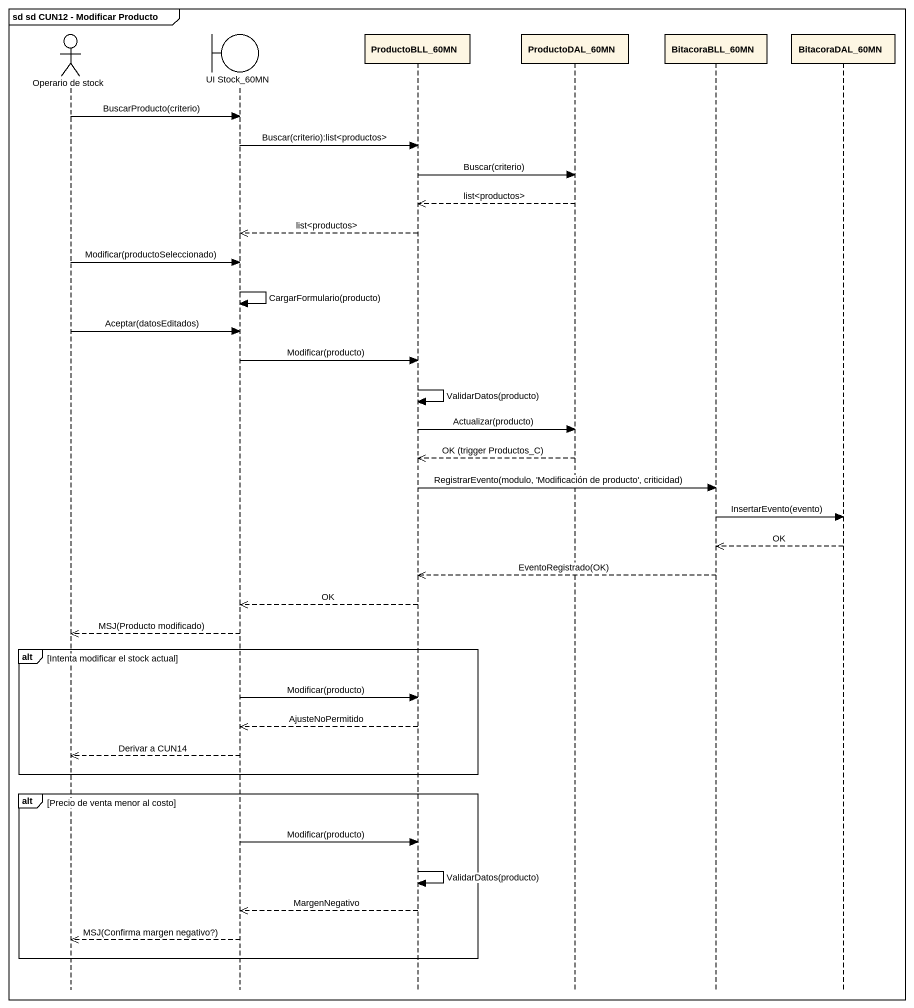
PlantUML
@startuml
mainframe sd sd CUN12 - Modificar Producto
hide footbox
actor "Operario de stock" as Operario_de_stock
boundary "UI Stock_60MN" as UI_Stock_60MN
participant ProductoBLL_60MN
participant ProductoDAL_60MN
participant BitacoraBLL_60MN
participant BitacoraDAL_60MN

Operario_de_stock -> UI_Stock_60MN : BuscarProducto(criterio)
UI_Stock_60MN -> ProductoBLL_60MN : Buscar(criterio):list<productos>
ProductoBLL_60MN -> ProductoDAL_60MN : Buscar(criterio)
ProductoDAL_60MN -->> ProductoBLL_60MN : list<productos>
ProductoBLL_60MN -->> UI_Stock_60MN : list<productos>
Operario_de_stock -> UI_Stock_60MN : Modificar(productoSeleccionado)
UI_Stock_60MN -> UI_Stock_60MN : CargarFormulario(producto)
Operario_de_stock -> UI_Stock_60MN : Aceptar(datosEditados)
UI_Stock_60MN -> ProductoBLL_60MN : Modificar(producto)
ProductoBLL_60MN -> ProductoBLL_60MN : ValidarDatos(producto)
ProductoBLL_60MN -> ProductoDAL_60MN : Actualizar(producto)
ProductoDAL_60MN -->> ProductoBLL_60MN : OK (trigger Productos_C)
ProductoBLL_60MN -> BitacoraBLL_60MN : RegistrarEvento(modulo, 'Modificación de producto', criticidad)
BitacoraBLL_60MN -> BitacoraDAL_60MN : InsertarEvento(evento)
BitacoraDAL_60MN -->> BitacoraBLL_60MN : OK
BitacoraBLL_60MN -->> ProductoBLL_60MN : EventoRegistrado(OK)
ProductoBLL_60MN -->> UI_Stock_60MN : OK
UI_Stock_60MN -->> Operario_de_stock : MSJ(Producto modificado)
alt Intenta modificar el stock actual
  UI_Stock_60MN -> ProductoBLL_60MN : Modificar(producto)
  ProductoBLL_60MN -->> UI_Stock_60MN : AjusteNoPermitido
  UI_Stock_60MN -->> Operario_de_stock : Derivar a CUN14
end
alt Precio de venta menor al costo
  UI_Stock_60MN -> ProductoBLL_60MN : Modificar(producto)
  ProductoBLL_60MN -> ProductoBLL_60MN : ValidarDatos(producto)
  ProductoBLL_60MN -->> UI_Stock_60MN : MargenNegativo
  UI_Stock_60MN -->> Operario_de_stock : MSJ(Confirma margen negativo?)
end
@enduml
